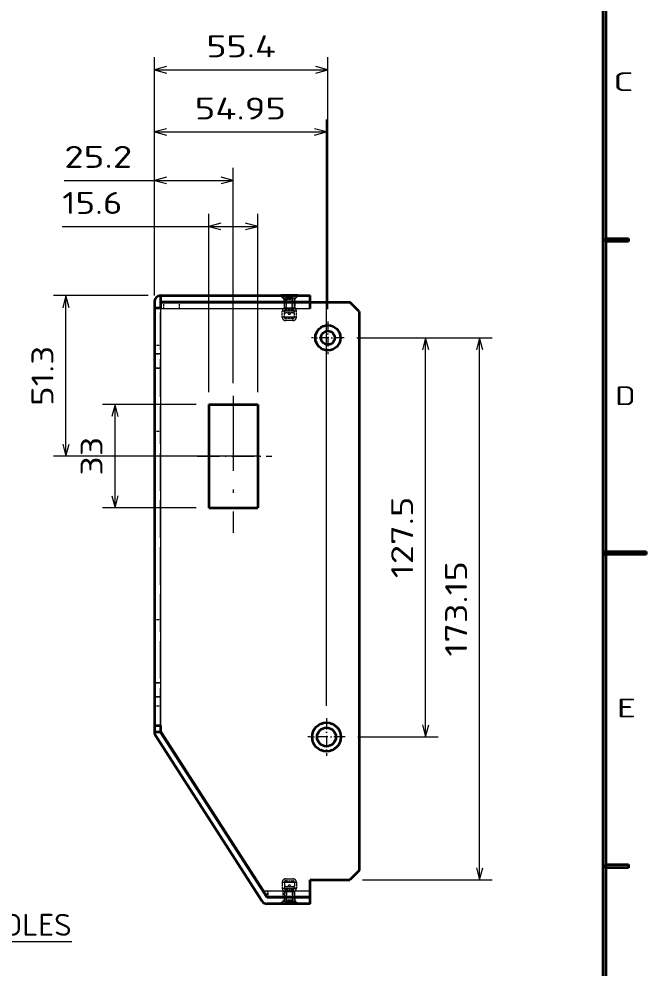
# Model space of a CAD drawing. Extents: x 23 to 587, y 4 to 413.
# Drawn here: x 486.5 to 586.6, y 152.1 to 303.8 of the extents above; entities that cross this region are included whole.
import ezdxf
from ezdxf.enums import TextEntityAlignment as Align

# ---------------------------------------------------------------- set-up
doc = ezdxf.new("R2010")
doc.units = 0
doc.linetypes.add('DASHDOT', pattern=[18.5, 12, -3, 0.5, -3])
doc.linetypes.add('DASHED', pattern=[15, 12, -3])
doc.layers.get('0').update_dxf_attribs({"lineweight": 13})
doc.layers.add('3', color=7, linetype='Continuous', lineweight=13)
doc.styles.get("Standard").update_dxf_attribs({"font": 'isocp.shx'})

# ---------------------------------------------------------------- blocks, each defined once
blk = doc.blocks.new('BLOCK36')
at = {"layer": '3', "color": 7, "lineweight": 13}
blk.add_text('C', height=3, dxfattribs=at).set_placement((581.36, 292.29), (584.59, 292.29), align=Align.FIT)
blk = doc.blocks.new('BLOCK37')
at = {"layer": '3', "color": 7, "lineweight": 13}
blk.add_text('D', height=3, dxfattribs=at).set_placement((581.68, 242.13), (584.91, 242.13), align=Align.FIT)
blk = doc.blocks.new('BLOCK38')
at = {"layer": '3', "color": 7, "lineweight": 13}
blk.add_text('E', height=3, dxfattribs=at).set_placement((581.95, 192.26), (584.99, 192.26), align=Align.FIT)
blk = doc.blocks.new('BLOCK112')
at = {"layer": '3', "color": 7, "lineweight": 5}
blk.add_solid([(582.79, 218.26), (582.79, 218.74), (586.59, 218.26), (586.59, 218.74)], dxfattribs=at)
blk = doc.blocks.new('BLOCK113')
at = {"layer": '3', "color": 7, "lineweight": 5}
blk.add_solid([(580.01, 168.74), (580.01, 168.26), (583.81, 168.74), (583.81, 168.26)], dxfattribs=at)
blk = doc.blocks.new('BLOCK114')
at = {"layer": '3', "color": 7, "lineweight": 5}
blk.add_solid([(580.01, 168.74), (580.01, 168.26), (583.81, 168.74), (583.81, 168.26)], dxfattribs=at)
blk = doc.blocks.new('BLOCK116')
at = {"layer": '3', "color": 7, "lineweight": 5}
blk.add_solid([(586.59, 218.74), (586.59, 218.26), (579.94, 218.74), (579.94, 218.26)], dxfattribs=at)
blk = doc.blocks.new('BLOCK117')
at = {"layer": '3', "color": 7, "lineweight": 5}
blk.add_solid([(580.02, 268.74), (580.02, 268.26), (583.82, 268.74), (583.82, 268.26)], dxfattribs=at)
blk = doc.blocks.new('BLOCK165')
at = {"color": 7, "lineweight": 13}
for points in [[(-57.96, 82.22), (-23, 20.43), (73.27, 20.43)], [(-55.16, 79.36), (-57.96, 82.22), (-56.96, 78.35)]]:
    blk.add_lwpolyline(points, dxfattribs=at)
for s, p, p2 in [('2-', (-20, 22.3), (-7.5, 22.3)), ('%%c', (-7.5, 22.3), (-2.37, 22.3)), ('6,', (-2.37, 22.3), (4.13, 22.3)), ('%%c', (4.13, 22.3), (9.27, 22.3)), ('9.2 C.S. HOLES', (9.27, 22.3), (73.27, 22.3))]:
    blk.add_text(s, height=7, dxfattribs=at).set_placement(p, p2, align=Align.FIT)
blk = doc.blocks.new('BLOCK198')
at = {"color": 7, "lineweight": 13}
for p, q in [((-51.2, 213.3), (-7.96, 213.3)), ((-11.96, 40.15), (-11.96, 213.3)), ((-49.4, 40.15), (-7.96, 40.15))]:
    blk.add_line(p, q, dxfattribs=at)
for points in [[(-10.93, 209.44), (-11.96, 213.3), (-13, 209.44)], [(-13, 44.01), (-11.96, 40.15), (-10.93, 44.01)]]:
    blk.add_lwpolyline(points, dxfattribs=at)
blk.add_text('173.15', height=7, rotation=90, dxfattribs=at).set_placement((-15.96, 111.48), (-15.96, 141.98), align=Align.FIT)
blk = doc.blocks.new('BLOCK199')
at = {"color": 7, "lineweight": 13}
for p, q in [((-51.2, 213.3), (-25.19, 213.3)), ((-29.19, 85.8), (-29.19, 213.3)), ((-50.87, 85.8), (-25.19, 85.8))]:
    blk.add_line(p, q, dxfattribs=at)
for points in [[(-28.16, 209.44), (-29.19, 213.3), (-30.23, 209.44)], [(-30.23, 89.66), (-29.19, 85.8), (-28.16, 89.66)]]:
    blk.add_lwpolyline(points, dxfattribs=at)
blk.add_text('127.5', height=7, rotation=90, dxfattribs=at).set_placement((-33.19, 136.5), (-33.19, 162.6), align=Align.FIT)
blk = doc.blocks.new('BLOCK200')
at = {"color": 7, "lineweight": 13}
for p, q in [((-115.8, 226.8), (-115.8, 283.06)), ((-60.85, 95.78), (-60.85, 283.06)), ((-115.8, 279.06), (-60.85, 279.06))]:
    blk.add_line(p, q, dxfattribs=at)
for points in [[(-111.94, 280.1), (-115.8, 279.06), (-111.94, 278.03)], [(-64.71, 278.03), (-60.85, 279.06), (-64.71, 280.1)]]:
    blk.add_lwpolyline(points, dxfattribs=at)
blk.add_text('54.95', height=7, dxfattribs=at).set_placement((-102.88, 283.06), (-73.77, 283.06), align=Align.FIT)
blk = doc.blocks.new('BLOCK201')
at = {"color": 7, "lineweight": 13}
for p, q in [((-115.8, 226.8), (-115.8, 302.93)), ((-60.4, 222.5), (-60.4, 302.93)), ((-115.8, 298.93), (-60.4, 298.93))]:
    blk.add_line(p, q, dxfattribs=at)
for points in [[(-111.94, 299.97), (-115.8, 298.93), (-111.94, 297.9)], [(-64.26, 297.9), (-60.4, 298.93), (-64.26, 299.97)]]:
    blk.add_lwpolyline(points, dxfattribs=at)
blk.add_text('55.4', height=7, dxfattribs=at).set_placement((-99.2, 302.93), (-77, 302.93), align=Align.FIT)
blk = doc.blocks.new('BLOCK202')
at = {"color": 7, "lineweight": 13}
for p, q in [((-117.8, 226.8), (-148.02, 226.8)), ((-144.02, 175.5), (-144.02, 226.8)), ((-82.27, 175.5), (-148.02, 175.5))]:
    blk.add_line(p, q, dxfattribs=at)
for points in [[(-142.98, 222.94), (-144.02, 226.8), (-145.05, 222.94)], [(-145.05, 179.36), (-144.02, 175.5), (-142.98, 179.36)]]:
    blk.add_lwpolyline(points, dxfattribs=at)
blk.add_text('51.3', height=7, rotation=90, dxfattribs=at).set_placement((-148.02, 191.55), (-148.02, 210.75), align=Align.FIT)
blk = doc.blocks.new('BLOCK203')
at = {"color": 7, "lineweight": 13}
for p, q in [((-115.8, 226.8), (-115.8, 267.6)), ((-90.6, 198.81), (-90.6, 267.6)), ((-144.56, 263.6), (-90.6, 263.6))]:
    blk.add_line(p, q, dxfattribs=at)
for points in [[(-111.94, 264.63), (-115.8, 263.6), (-111.94, 262.56)], [(-94.46, 262.56), (-90.6, 263.6), (-94.46, 264.63)]]:
    blk.add_lwpolyline(points, dxfattribs=at)
blk.add_text('25.2', height=7, dxfattribs=at).set_placement((-144.56, 267.6), (-122.86, 267.6), align=Align.FIT)
blk = doc.blocks.new('BLOCK204')
at = {"color": 7, "lineweight": 13}
for p, q in [((-98.4, 196), (-98.4, 252.89)), ((-82.8, 196), (-82.8, 252.89)), ((-145.21, 248.89), (-82.8, 248.89))]:
    blk.add_line(p, q, dxfattribs=at)
for points in [[(-94.54, 249.93), (-98.4, 248.89), (-94.54, 247.86)], [(-86.66, 247.86), (-82.8, 248.89), (-86.66, 249.93)]]:
    blk.add_lwpolyline(points, dxfattribs=at)
blk.add_text('15.6', height=7, dxfattribs=at).set_placement((-145.21, 252.89), (-126.01, 252.89), align=Align.FIT)
blk = doc.blocks.new('BLOCK205')
at = {"color": 7, "lineweight": 13}
for p, q in [((-102.4, 192), (-132.34, 192)), ((-128.34, 159), (-128.34, 192)), ((-102.4, 159), (-132.34, 159))]:
    blk.add_line(p, q, dxfattribs=at)
for points in [[(-127.31, 188.14), (-128.34, 192), (-129.38, 188.14)], [(-129.38, 162.86), (-128.34, 159), (-127.31, 162.86)]]:
    blk.add_lwpolyline(points, dxfattribs=at)
blk.add_text('33', height=7, rotation=90, dxfattribs=at).set_placement((-132.34, 169.3), (-132.34, 181.7), align=Align.FIT)
blk = doc.blocks.new('BLOCK206')
at = {"color": 7, "linetype": 'DASHDOT', "lineweight": 13, "ltscale": 0.299}
for p, q in [((-60.85, 91.78), (-60.85, 79.82)), ((-54.87, 85.8), (-66.83, 85.8))]:
    blk.add_line(p, q, dxfattribs=at)
blk = doc.blocks.new('BLOCK207')
at = {"color": 7, "linetype": 'DASHDOT', "lineweight": 13, "ltscale": 0.26}
for p, q in [((-60.4, 218.5), (-60.4, 208.1)), ((-55.2, 213.3), (-65.6, 213.3))]:
    blk.add_line(p, q, dxfattribs=at)
blk = doc.blocks.new('BLOCK208')
at = {"color": 7, "lineweight": 35, "ltscale": 0.05}
for p, q in [((-115.8, 224.8), (-115.8, 222.8)), ((-113.8, 226.8), (-113.8, 224.8)), ((-66.05, 224.8), (-66.05, 226.8)), ((-66.05, 222.7), (-66.05, 224.7)), ((-113.8, 222.8), (-115.8, 222.8)), ((-115.8, 89.44), (-115.8, 87.44)), ((-115.8, 89.44), (-113.8, 89.44)), ((-113.8, 89.44), (-113.8, 87.44)), ((-115.8, 87.44), (-113.8, 87.44)), ((-66.05, 34.6), (-66.05, 36.6)), ((-66.05, 32.5), (-66.05, 34.5))]:
    blk.add_line(p, q, dxfattribs=at)
at = {"color": 7, "lineweight": 35}
for p, q in [((-113.8, 226.8), (-66.05, 226.8)), ((-113.8, 224.8), (-66.05, 224.8)), ((-112.8, 224.7), (-66.05, 224.7)), ((-115.8, 222.8), (-115.8, 89.44)), ((-50.4, 221.7), (-50.4, 43.15)), ((-98.4, 192), (-98.4, 159)), ((-82.8, 192), (-82.8, 159)), ((-115.8, 86.8), (-81.44, 33.42)), ((-113.8, 87.39), (-79.76, 34.5)), ((-80.99, 36.6), (-113.72, 87.44))]:
    blk.add_line(p, q, dxfattribs=at)
at = {"color": 7, "lineweight": 35, "ltscale": 0.0025}
for p, q in [((-113.8, 224.8), (-113.8, 224.7)), ((-74.3, 224.7), (-74.3, 224.8)), ((-71.1, 224.7), (-71.1, 224.8)), ((-113.8, 222.7), (-113.8, 222.8)), ((-74.3, 34.6), (-74.3, 34.5)), ((-73.65, 34.6), (-73.65, 34.5)), ((-71.75, 34.6), (-71.75, 34.5)), ((-71.1, 34.6), (-71.1, 34.5))]:
    blk.add_line(p, q, dxfattribs=at)
at = {"color": 7, "lineweight": 35, "ltscale": 0.025}
blk.add_line((-113.8, 224.7), (-112.8, 224.7), dxfattribs=at)
blk.add_line((-113.8, 224.7), (-112.8, 224.7), dxfattribs=at)
at = {"color": 7, "lineweight": 35, "ltscale": 0.0475}
blk.add_line((-113.8, 224.7), (-113.8, 222.8), dxfattribs=at)
at = {"color": 7, "linetype": 'DASHED', "lineweight": 13, "ltscale": 0.05}
for p, q in [((-112.8, 222.7), (-112.8, 224.7)), ((-107.8, 222.7), (-107.8, 224.7)), ((-107.8, 222.7), (-107.8, 224.7)), ((-74.4, 224.7), (-74.4, 222.7)), ((-74.4, 224.7), (-74.4, 222.7)), ((-71.05, 222.7), (-71.05, 224.7)), ((-71.05, 222.7), (-71.05, 224.7)), ((-71, 224.7), (-71, 222.7)), ((-71, 224.7), (-71, 222.7)), ((-115.8, 211), (-113.8, 211)), ((-115.8, 208.15), (-113.8, 208.15)), ((-115.8, 208.15), (-113.8, 208.15)), ((-113.8, 208.15), (-115.8, 208.15)), ((-113.8, 208.15), (-115.8, 208.15)), ((-115.8, 203.65), (-113.8, 203.65)), ((-115.8, 203.65), (-113.8, 203.65)), ((-113.8, 203.65), (-115.8, 203.65)), ((-113.8, 203.65), (-115.8, 203.65)), ((-115.8, 183.52), (-113.8, 183.52)), ((-115.8, 183.52), (-113.8, 183.52)), ((-115.8, 183.52), (-113.8, 183.52)), ((-115.8, 183.52), (-113.8, 183.52)), ((-115.8, 123.28), (-113.8, 123.28)), ((-115.8, 123.28), (-113.8, 123.28)), ((-115.8, 123.28), (-113.8, 123.28)), ((-115.8, 123.28), (-113.8, 123.28)), ((-115.8, 103.15), (-113.8, 103.15)), ((-115.8, 103.15), (-113.8, 103.15)), ((-113.8, 103.15), (-115.8, 103.15)), ((-113.8, 103.15), (-115.8, 103.15)), ((-115.8, 98.65), (-113.8, 98.65)), ((-115.8, 98.65), (-113.8, 98.65)), ((-113.8, 98.65), (-115.8, 98.65)), ((-113.8, 98.65), (-115.8, 98.65)), ((-115.8, 95.8), (-113.8, 95.8)), ((-79.7, 34.6), (-79.7, 36.6)), ((-79.46, 34.6), (-79.46, 36.6)), ((-74.7, 34.6), (-74.7, 36.6)), ((-74.46, 34.6), (-74.46, 36.6)), ((-74.4, 34.6), (-74.4, 36.6)), ((-74.4, 34.6), (-74.4, 36.6)), ((-71.05, 34.6), (-71.05, 36.6)), ((-71.05, 34.6), (-71.05, 36.6)), ((-71, 34.6), (-71, 36.6)), ((-71, 34.6), (-71, 36.6))]:
    blk.add_line(p, q, dxfattribs=at)
at = {"color": 7, "linetype": 'DASHED', "lineweight": 13, "ltscale": 0.042426}
for p, q in [((-74.4, 225.6), (-75.6, 226.8)), ((-74.4, 225.6), (-75.6, 226.8)), ((-71, 225.6), (-69.8, 226.8)), ((-71, 225.6), (-69.8, 226.8)), ((-74.4, 33.7), (-75.6, 32.5)), ((-74.4, 33.7), (-75.6, 32.5)), ((-71, 33.7), (-69.8, 32.5)), ((-71, 33.7), (-69.8, 32.5))]:
    blk.add_line(p, q, dxfattribs=at)
at = {"color": 7, "lineweight": 35, "ltscale": 0.008041}
blk.add_line((-75.08, 226.8), (-75.4, 226.8), dxfattribs=at)
at = {"color": 7, "linetype": 'DASHED', "lineweight": 13, "ltscale": 0.00375}
for p, q in [((-75.4, 226.65), (-75.4, 226.8)), ((-70, 226.65), (-70, 226.8)), ((-75.4, 32.65), (-75.4, 32.5)), ((-70, 32.65), (-70, 32.5))]:
    blk.add_line(p, q, dxfattribs=at)
at = {"color": 7, "linetype": 'DASHED', "lineweight": 13, "ltscale": 0.126959}
for p, q in [((-70.33, 226.65), (-75.4, 226.65)), ((-70, 226.65), (-75.08, 226.65))]:
    blk.add_line(p, q, dxfattribs=at)
at = {"color": 7, "linetype": 'DASHED', "lineweight": 13, "ltscale": 0.031942}
for p, q in [((-74.3, 226), (-75.4, 226.65)), ((-71.1, 226), (-70, 226.65)), ((-74.3, 33.3), (-75.4, 32.65)), ((-71.1, 33.3), (-70, 32.65))]:
    blk.add_line(p, q, dxfattribs=at)
at = {"color": 7, "lineweight": 35, "ltscale": 0.126959}
blk.add_line((-70, 226.8), (-75.08, 226.8), dxfattribs=at)
at = {"color": 7, "linetype": 'DASHED', "lineweight": 13, "ltscale": 0.0425}
for p, q in [((-74.4, 225.6), (-72.7, 225.6)), ((-74.4, 225.6), (-72.7, 225.6)), ((-72.7, 225.6), (-71, 225.6)), ((-72.7, 225.6), (-71, 225.6)), ((-72.7, 33.7), (-74.4, 33.7)), ((-72.7, 33.7), (-74.4, 33.7)), ((-71, 33.7), (-72.7, 33.7)), ((-71, 33.7), (-72.7, 33.7))]:
    blk.add_line(p, q, dxfattribs=at)
at = {"color": 7, "linetype": 'DASHED', "lineweight": 13, "ltscale": 0.02}
for p, q in [((-74.4, 224.8), (-74.4, 225.6)), ((-74.4, 224.8), (-74.4, 225.6)), ((-71, 224.8), (-71, 225.6)), ((-71, 224.8), (-71, 225.6)), ((-74.4, 34.5), (-74.4, 33.7)), ((-74.4, 34.5), (-74.4, 33.7)), ((-71, 34.5), (-71, 33.7)), ((-71, 34.5), (-71, 33.7))]:
    blk.add_line(p, q, dxfattribs=at)
at = {"color": 7, "linetype": 'DASHED', "lineweight": 13, "ltscale": 0.075235}
for p, q in [((-71.29, 226), (-74.3, 226)), ((-71.1, 226), (-74.11, 226)), ((-71.29, 222.8), (-74.3, 222.8)), ((-71.29, 221.8), (-74.3, 221.8)), ((-71.1, 222.8), (-74.11, 222.8)), ((-71.1, 221.8), (-74.11, 221.8)), ((-71.29, 219.89), (-74.3, 219.89)), ((-71.1, 219.89), (-74.11, 219.89))]:
    blk.add_line(p, q, dxfattribs=at)
at = {"color": 7, "linetype": 'DASHED', "lineweight": 13, "ltscale": 0.03}
for p, q in [((-74.3, 224.8), (-74.3, 226)), ((-71.1, 224.8), (-71.1, 226)), ((-74.3, 34.5), (-74.3, 33.3)), ((-71.1, 34.5), (-71.1, 33.3))]:
    blk.add_line(p, q, dxfattribs=at)
at = {"color": 7, "linetype": 'DASHED', "lineweight": 13, "ltscale": 0.0475}
for p, q in [((-74.3, 222.8), (-74.3, 224.7)), ((-71.1, 222.8), (-71.1, 224.7)), ((-74.3, 36.5), (-74.3, 34.6)), ((-71.1, 36.5), (-71.1, 34.6))]:
    blk.add_line(p, q, dxfattribs=at)
at = {"color": 7, "linetype": 'DASHED', "lineweight": 13, "ltscale": 0.113844}
for p, q in [((-73.7, 222.25), (-73.7, 226.8)), ((-71.7, 222.25), (-71.7, 226.8)), ((-73.7, 37.05), (-73.7, 32.5)), ((-71.7, 37.05), (-71.7, 32.5))]:
    blk.add_line(p, q, dxfattribs=at)
at = {"color": 7, "linetype": 'DASHED', "lineweight": 13, "ltscale": 0.044671}
for p, q in [((-71.87, 226.16), (-73.65, 226.16)), ((-71.75, 226.16), (-73.54, 226.16))]:
    blk.add_line(p, q, dxfattribs=at)
at = {"color": 7, "linetype": 'DASHED', "lineweight": 13, "ltscale": 0.099974}
for p, q in [((-73.65, 222.16), (-73.65, 226.16)), ((-71.75, 222.16), (-71.75, 226.16))]:
    blk.add_line(p, q, dxfattribs=at)
at = {"color": 7, "linetype": 'DASHED', "lineweight": 13, "ltscale": 0.000690286}
for p, q in [((-72.94, 225.69), (-72.91, 225.69)), ((-72.47, 225.69), (-72.5, 225.69))]:
    blk.add_line(p, q, dxfattribs=at)
at = {"color": 7, "linetype": 'DASHED', "lineweight": 13, "ltscale": 0.0109}
for p, q in [((-72.5, 225.69), (-72.94, 225.69)), ((-72.91, 225.69), (-72.47, 225.69))]:
    blk.add_line(p, q, dxfattribs=at)
at = {"color": 7, "lineweight": 35, "ltscale": 0.31625}
for p, q in [((-66.05, 224.7), (-53.4, 224.7)), ((-66.05, 40.15), (-53.4, 40.15))]:
    blk.add_line(p, q, dxfattribs=at)
at = {"color": 7, "lineweight": 35, "ltscale": 0.106066}
for p, q in [((-50.4, 221.7), (-53.4, 224.7)), ((-50.4, 43.15), (-53.4, 40.15))]:
    blk.add_line(p, q, dxfattribs=at)
at = {"color": 7, "linetype": 'DASHED', "lineweight": 13}
for p, q in [((-113.8, 89.44), (-113.8, 222.8)), ((-113.8, 222.7), (-66.05, 222.7)), ((-113.8, 222.7), (-113.8, 89.44)), ((-112.8, 222.7), (-66.05, 222.7))]:
    blk.add_line(p, q, dxfattribs=at)
at = {"color": 7, "lineweight": 13}
for q in [(-66.05, 222.7), (-113.8, 89.44)]:
    blk.add_line((-113.8, 222.7), q, dxfattribs=at)
at = {"color": 7, "linetype": 'DASHED', "lineweight": 13, "ltscale": 0.1058}
for p, q in [((-70.72, 221.8), (-74.95, 221.8)), ((-70.45, 221.8), (-74.69, 221.8)), ((-70.72, 219.89), (-74.95, 219.89)), ((-70.45, 219.89), (-74.69, 219.89))]:
    blk.add_line(p, q, dxfattribs=at)
at = {"color": 7, "linetype": 'DASHED', "lineweight": 13, "ltscale": 0.047663}
for p, q in [((-74.95, 219.89), (-74.95, 221.8)), ((-74.3, 219.89), (-74.3, 221.8)), ((-71.1, 219.89), (-71.1, 221.8)), ((-70.45, 219.89), (-70.45, 221.8)), ((-74.95, 39.41), (-74.95, 37.5)), ((-74.3, 39.41), (-74.3, 37.5)), ((-71.1, 39.41), (-71.1, 37.5)), ((-70.45, 39.41), (-70.45, 37.5))]:
    blk.add_line(p, q, dxfattribs=at)
at = {"color": 7, "linetype": 'DASHED', "lineweight": 13, "ltscale": 0.003425}
for p, q in [((-73.72, 222.25), (-73.85, 222.25)), ((-73.72, 222.16), (-73.85, 222.16)), ((-73.72, 221.26), (-73.85, 221.26)), ((-73.72, 219.44), (-73.85, 219.44))]:
    blk.add_line(p, q, dxfattribs=at)
at = {"color": 7, "linetype": 'DASHED', "lineweight": 13, "ltscale": 0.054075}
for p, q in [((-71.55, 222.25), (-73.72, 222.25)), ((-71.55, 222.16), (-73.72, 222.16)), ((-71.69, 218.79), (-73.85, 218.79)), ((-71.55, 221.26), (-73.72, 221.26)), ((-71.55, 219.44), (-73.72, 219.44)), ((-71.55, 218.79), (-73.72, 218.79))]:
    blk.add_line(p, q, dxfattribs=at)
at = {"color": 7, "linetype": 'DASHED', "lineweight": 13, "ltscale": 0.017002}
for p, q in [((-73.65, 219.44), (-73.85, 218.79)), ((-71.75, 219.44), (-71.55, 218.79)), ((-73.65, 39.86), (-73.85, 40.51)), ((-71.75, 39.86), (-71.55, 40.51))]:
    blk.add_line(p, q, dxfattribs=at)
at = {"color": 7, "lineweight": 35, "ltscale": 0.39}
for p, q in [((-98.4, 192), (-82.8, 192)), ((-98.4, 159), (-82.8, 159))]:
    blk.add_line(p, q, dxfattribs=at)
at = {"color": 7, "lineweight": 35, "ltscale": 0.016053}
blk.add_line((-115.8, 87.44), (-115.8, 86.8), dxfattribs=at)
at = {"color": 7, "lineweight": 35, "ltscale": 0.002102}
blk.add_line((-113.72, 87.44), (-113.8, 87.44), dxfattribs=at)
at = {"color": 7, "lineweight": 35, "ltscale": 0.001353}
blk.add_line((-113.8, 87.44), (-113.8, 87.39), dxfattribs=at)
at = {"color": 7, "lineweight": 35, "ltscale": 0.002973}
blk.add_line((-113.68, 87.39), (-113.8, 87.39), dxfattribs=at)
at = {"color": 7, "linetype": 'DASHED', "lineweight": 13, "ltscale": 0.05398}
for p, q in [((-73.85, 40.51), (-71.69, 40.51)), ((-73.85, 39.86), (-71.69, 39.86)), ((-73.71, 40.51), (-71.55, 40.51)), ((-73.85, 38.04), (-71.69, 38.04)), ((-73.85, 37.14), (-71.69, 37.14)), ((-73.85, 37.05), (-71.69, 37.05))]:
    blk.add_line(p, q, dxfattribs=at)
at = {"color": 7, "linetype": 'DASHED', "lineweight": 13, "ltscale": 0.00352}
for p, q in [((-71.69, 39.86), (-71.55, 39.86)), ((-71.69, 38.04), (-71.55, 38.04)), ((-71.69, 37.14), (-71.55, 37.14)), ((-71.69, 37.05), (-71.55, 37.05))]:
    blk.add_line(p, q, dxfattribs=at)
at = {"color": 7, "lineweight": 35, "ltscale": 0.08875}
blk.add_line((-66.05, 36.6), (-66.05, 40.15), dxfattribs=at)
at = {"color": 7, "lineweight": 35, "ltscale": 0.059462}
blk.add_line((-79.7, 34.6), (-80.99, 36.6), dxfattribs=at)
at = {"color": 7, "lineweight": 13, "ltscale": 0.373539}
blk.add_line((-66.05, 36.6), (-80.99, 36.6), dxfattribs=at)
at = {"color": 7, "linetype": 'DASHED', "lineweight": 13, "ltscale": 0.373539}
blk.add_line((-66.05, 36.6), (-80.99, 36.6), dxfattribs=at)
at = {"color": 7, "linetype": 'DASHED', "lineweight": 13, "ltscale": 0.006168}
for p, q in [((-79.46, 36.6), (-79.7, 36.6)), ((-79.46, 34.6), (-79.7, 34.6))]:
    blk.add_line(p, q, dxfattribs=at)
at = {"color": 7, "linetype": 'DASHED', "lineweight": 13, "ltscale": 0.335177}
blk.add_line((-66.05, 36.6), (-79.46, 36.6), dxfattribs=at)
at = {"color": 7, "linetype": 'DASHED', "lineweight": 13, "ltscale": 0.105614}
for p, q in [((-74.95, 39.41), (-70.73, 39.41)), ((-74.95, 37.5), (-70.73, 37.5)), ((-74.68, 39.41), (-70.45, 39.41)), ((-74.68, 37.5), (-70.45, 37.5))]:
    blk.add_line(p, q, dxfattribs=at)
at = {"color": 7, "linetype": 'DASHED', "lineweight": 13, "ltscale": 0.075103}
for p, q in [((-74.3, 39.41), (-71.3, 39.41)), ((-74.3, 37.5), (-71.3, 37.5)), ((-74.3, 36.5), (-71.3, 36.5)), ((-74.11, 39.41), (-71.1, 39.41)), ((-74.11, 37.5), (-71.1, 37.5)), ((-74.11, 36.5), (-71.1, 36.5)), ((-74.3, 33.3), (-71.3, 33.3)), ((-74.11, 33.3), (-71.1, 33.3))]:
    blk.add_line(p, q, dxfattribs=at)
at = {"color": 7, "linetype": 'DASHED', "lineweight": 13, "ltscale": 0.063599}
for p, q in [((-73.65, 37.14), (-73.65, 34.6)), ((-71.75, 37.14), (-71.75, 34.6))]:
    blk.add_line(p, q, dxfattribs=at)
at = {"color": 7, "lineweight": 35, "ltscale": 0.342721}
for p, q in [((-66.05, 34.5), (-79.76, 34.5)), ((-66.05, 32.5), (-79.76, 32.5))]:
    blk.add_line(p, q, dxfattribs=at)
at = {"color": 7, "lineweight": 35, "ltscale": 0.006179}
blk.add_line((-79.46, 34.6), (-79.7, 34.6), dxfattribs=at)
at = {"color": 7, "lineweight": 35, "ltscale": 0.335177}
blk.add_line((-66.05, 34.6), (-79.46, 34.6), dxfattribs=at)
at = {"color": 7, "linetype": 'DASHED', "lineweight": 13, "ltscale": 0.033874}
for p, q in [((-73.65, 34.5), (-73.65, 33.15)), ((-71.75, 34.5), (-71.75, 33.15))]:
    blk.add_line(p, q, dxfattribs=at)
at = {"color": 7, "linetype": 'DASHED', "lineweight": 13, "ltscale": 0.000709399}
for p, q in [((-72.94, 33.61), (-72.91, 33.61)), ((-72.47, 33.61), (-72.5, 33.61))]:
    blk.add_line(p, q, dxfattribs=at)
at = {"color": 7, "linetype": 'DASHED', "lineweight": 13, "ltscale": 0.010881}
for p, q in [((-72.5, 33.61), (-72.94, 33.61)), ((-72.91, 33.61), (-72.47, 33.61))]:
    blk.add_line(p, q, dxfattribs=at)
at = {"color": 7, "linetype": 'DASHED', "lineweight": 13, "ltscale": 0.126737}
for p, q in [((-75.4, 32.65), (-70.33, 32.65)), ((-75.4, 32.5), (-70.33, 32.5)), ((-75.07, 32.65), (-70, 32.65))]:
    blk.add_line(p, q, dxfattribs=at)
at = {"color": 7, "linetype": 'DASHED', "lineweight": 13, "ltscale": 0.044593}
for p, q in [((-73.65, 33.15), (-71.87, 33.15)), ((-73.54, 33.15), (-71.75, 33.15))]:
    blk.add_line(p, q, dxfattribs=at)
at = {"color": 7, "linetype": 'DASHED', "lineweight": 13, "ltscale": 0.008263}
blk.add_line((-70.33, 32.5), (-70, 32.5), dxfattribs=at)
at = {"color": 7, "linetype": 'DASHED', "lineweight": 13}
for centre, radius in [((-60.4, 213.3), 4), ((-60.85, 85.8), 4.6)]:
    blk.add_circle(centre, radius, dxfattribs=at)
at = {"color": 7, "lineweight": 35}
for centre, radius in [((-60.4, 213.3), 4), ((-60.4, 213.3), 2.2), ((-60.85, 85.8), 4.6), ((-60.85, 85.8), 3)]:
    blk.add_circle(centre, radius, dxfattribs=at)
for centre, start, end in [((-113.8, 224.8), 90, 180), ((-79.76, 34.5), 212.7672, 270)]:
    blk.add_arc(centre, 2, start, end, dxfattribs=at)
at = {"color": 7, "linetype": 'DASHED', "lineweight": 13}
for centre, radius, start, end in [((-73.85, 221.8), 1.1, 114.1477, 180), ((-73.85, 221.8), 0.45, 90, 180), ((-73.85, 221.71), 0.45, 90, 270), ((-71.55, 221.8), 0.45, 0, 90), ((-71.55, 221.71), 0.45, 270, 90), ((-71.55, 221.8), 1.1, 0, 65.8523), ((-73.85, 219.89), 1.1, 180, 270), ((-73.85, 219.89), 0.45, 180, 270), ((-72.7, 221.26), 0.45, 180.0237, 269.9763), ((-72.7, 221.26), 0.45, 270.0237, 359.9763), ((-71.55, 219.89), 0.45, 270, 360), ((-71.55, 219.89), 1.1, 270, 360), ((-113.8, 87.39), 2, 180, 212.7672), ((-73.85, 39.41), 1.1, 90, 180), ((-73.85, 39.41), 0.45, 90, 180), ((-71.55, 39.41), 1.1, 360, 90), ((-71.55, 39.41), 0.45, 360, 90), ((-73.85, 37.5), 1.1, 180, 245.8523), ((-73.85, 37.59), 0.45, 90, 270), ((-73.85, 37.5), 0.45, 180, 270), ((-72.7, 38.04), 0.45, 90.0237, 179.9763), ((-72.7, 38.04), 0.45, 0.0237, 89.9763), ((-71.55, 37.59), 0.45, 270, 90), ((-71.55, 37.5), 0.45, 270, 0), ((-71.55, 37.5), 1.1, 294.1477, 360)]:
    blk.add_arc(centre, radius, start, end, dxfattribs=at)
for points, knots in [([(-73.65, 226.16), (-73.63, 226.15), (-73.58, 226.14), (-73.52, 226.11), (-73.45, 226.08), (-73.39, 226.03), (-73.33, 225.99), (-73.28, 225.93), (-73.22, 225.87), (-73.17, 225.82), (-73.12, 225.77), (-73.06, 225.72), (-73, 225.7), (-72.96, 225.69), (-72.94, 225.69)], [0, 0, 0, 0, 0.07145, 0.1427416, 0.2149689, 0.2889949, 0.3652286, 0.4434267, 0.5225702, 0.6008754, 0.6761338, 0.7467388, 0.8131866, 0.8741153, 0.8741153, 0.8741153, 0.8741153]), ([(-72.94, 225.69), (-72.93, 225.69), (-72.93, 225.69), (-72.9, 225.69), (-72.86, 225.7), (-72.81, 225.72), (-72.76, 225.75), (-72.72, 225.78), (-72.7, 225.79)], [0, 0, 0, 0, 0.0033711, 0.0190654, 0.0763867, 0.1305325, 0.1890637, 0.256279, 0.256279, 0.256279, 0.256279]), ([(-72.47, 225.69), (-72.47, 225.69), (-72.48, 225.69), (-72.5, 225.69), (-72.55, 225.7), (-72.6, 225.72), (-72.65, 225.75), (-72.69, 225.78), (-72.7, 225.79)], [0, 0, 0, 0, 0.0033711, 0.0190654, 0.0763867, 0.1305325, 0.1890637, 0.256279, 0.256279, 0.256279, 0.256279]), ([(-71.75, 226.16), (-71.78, 226.15), (-71.82, 226.14), (-71.89, 226.11), (-71.95, 226.08), (-72.01, 226.03), (-72.07, 225.99), (-72.13, 225.93), (-72.18, 225.87), (-72.24, 225.82), (-72.29, 225.77), (-72.35, 225.72), (-72.41, 225.7), (-72.45, 225.69), (-72.47, 225.69)], [0, 0, 0, 0, 0.07145, 0.1427416, 0.2149689, 0.2889949, 0.3652286, 0.4434267, 0.5225702, 0.6008754, 0.6761338, 0.7467388, 0.8131866, 0.8741153, 0.8741153, 0.8741153, 0.8741153]), ([(-73.65, 33.15), (-73.63, 33.15), (-73.58, 33.16), (-73.52, 33.19), (-73.45, 33.22), (-73.39, 33.27), (-73.33, 33.31), (-73.28, 33.37), (-73.22, 33.43), (-73.17, 33.48), (-73.12, 33.53), (-73.06, 33.58), (-73, 33.6), (-72.96, 33.61), (-72.94, 33.61)], [0, 0, 0, 0, 0.07145, 0.1427416, 0.2149689, 0.2889949, 0.3652286, 0.4434267, 0.5225702, 0.6008754, 0.6761338, 0.7467388, 0.8131866, 0.8741153, 0.8741153, 0.8741153, 0.8741153]), ([(-72.94, 33.61), (-72.93, 33.61), (-72.93, 33.61), (-72.9, 33.61), (-72.86, 33.6), (-72.81, 33.58), (-72.76, 33.55), (-72.72, 33.52), (-72.7, 33.51)], [0, 0, 0, 0, 0.0033711, 0.0190654, 0.0763867, 0.1305325, 0.1890637, 0.256279, 0.256279, 0.256279, 0.256279]), ([(-72.47, 33.61), (-72.47, 33.61), (-72.48, 33.61), (-72.5, 33.61), (-72.55, 33.6), (-72.6, 33.58), (-72.65, 33.55), (-72.69, 33.52), (-72.7, 33.51)], [0, 0, 0, 0, 0.0033711, 0.0190654, 0.0763867, 0.1305325, 0.1890637, 0.256279, 0.256279, 0.256279, 0.256279]), ([(-71.75, 33.15), (-71.78, 33.15), (-71.82, 33.16), (-71.89, 33.19), (-71.95, 33.22), (-72.01, 33.27), (-72.07, 33.31), (-72.13, 33.37), (-72.18, 33.43), (-72.24, 33.48), (-72.29, 33.53), (-72.35, 33.58), (-72.41, 33.6), (-72.45, 33.61), (-72.47, 33.61)], [0, 0, 0, 0, 0.07145, 0.1427416, 0.2149689, 0.2889949, 0.3652286, 0.4434267, 0.5225702, 0.6008754, 0.6761338, 0.7467388, 0.8131866, 0.8741153, 0.8741153, 0.8741153, 0.8741153])]:
    blk.add_open_spline(points, degree=3, knots=knots, dxfattribs=at)

msp = doc.modelspace()

# ---------------------------------------------------------------- linework, layer by layer
at = {"color": 7, "linetype": 'DASHDOT', "lineweight": 13}
msp.add_line((520.71, 243.64), (520.71, 221.76), dxfattribs=at)
at = {"color": 7, "linetype": 'DASHDOT', "lineweight": 13, "ltscale": 0.297968}
msp.add_line((514.96, 233.98), (526.88, 233.98), dxfattribs=at)
at = {"layer": '3', "color": 7, "lineweight": 35}
for p, q in [((579.73, 9.76), (579.73, 406.76)), ((580.2, 407.24), (580.2, 10.24))]:
    msp.add_line(p, q, dxfattribs=at)
at = {"layer": '3', "color": 7, "lineweight": 35, "ltscale": 0.011875}
for p, q in [((580.02, 268.26), (580.02, 268.74)), ((583.82, 268.74), (583.82, 268.26)), ((583.82, 268.74), (583.82, 268.26)), ((579.94, 218.26), (579.94, 218.74)), ((582.79, 218.26), (582.79, 218.74)), ((586.59, 218.74), (586.59, 218.26)), ((586.59, 218.74), (586.59, 218.26)), ((580.01, 168.26), (580.01, 168.74)), ((580.01, 168.26), (580.01, 168.74)), ((583.81, 168.74), (583.81, 168.26)), ((583.81, 168.74), (583.81, 168.26))]:
    msp.add_line(p, q, dxfattribs=at)
at = {"layer": '3', "color": 7, "lineweight": 35, "ltscale": 0.095}
for p, q in [((580.02, 268.74), (583.82, 268.74)), ((583.82, 268.26), (580.02, 268.26)), ((582.79, 218.74), (586.59, 218.74)), ((586.59, 218.26), (582.79, 218.26)), ((580.01, 168.74), (583.81, 168.74)), ((580.01, 168.74), (583.81, 168.74)), ((583.81, 168.26), (580.01, 168.26)), ((583.81, 168.26), (580.01, 168.26))]:
    msp.add_line(p, q, dxfattribs=at)
at = {"layer": '3', "color": 7, "lineweight": 35, "ltscale": 0.16625}
for p, q in [((579.94, 218.74), (586.59, 218.74)), ((586.59, 218.26), (579.94, 218.26))]:
    msp.add_line(p, q, dxfattribs=at)

# ---------------------------------------------------------------- block references
at = {"lineweight": 0, "xscale": 0.5, "yscale": 0.5, "zscale": 0.5}
for name, p in [('BLOCK201', (566.01, 146.23)), ('BLOCK200', (566.01, 146.23)), ('BLOCK203', (566.01, 146.23)), ('BLOCK204', (566.01, 146.23)), ('BLOCK202', (566.01, 146.23)), ('BLOCK208', (566.01, 146.23)), ('BLOCK207', (566.01, 146.23)), ('BLOCK198', (566.01, 146.23)), ('BLOCK199', (566.01, 146.23)), ('BLOCK205', (566.01, 146.23)), ('BLOCK206', (566.01, 146.23)), ('BLOCK165', (458.28, 146.23))]:
    msp.add_blockref(name, p, dxfattribs=at)
at = {"layer": '3', "lineweight": 0}
for name in ['BLOCK36', 'BLOCK117', 'BLOCK37', 'BLOCK116', 'BLOCK112', 'BLOCK38', 'BLOCK113', 'BLOCK114']:
    msp.add_blockref(name, (0, 0), dxfattribs=at)

doc.saveas('drawing.dxf')
